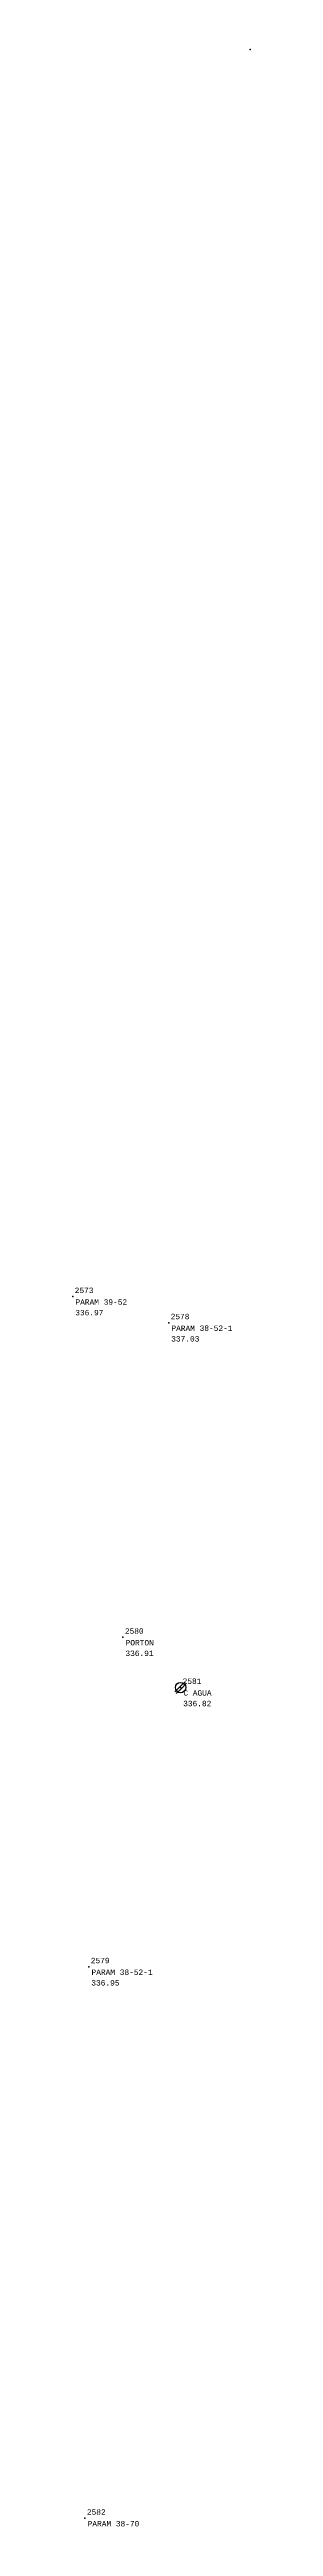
# Model space of a CAD drawing. Header units: metres. Extents: x 5050628 to 5051715, y 2427226 to 2427693.
# Drawn here: x 5051393.18 to 5051394.81, y 2427581.37 to 2427604.26 of the extents above; entities that cross this region are included whole.
import ezdxf
from ezdxf.enums import TextEntityAlignment as Align

# ---------------------------------------------------------------- set-up
doc = ezdxf.new("R2010")
doc.units = ezdxf.units.M
for name, color, linetype in [('2', 7, 'Continuous'), ('CONTADOR AGUA', 255, 'Continuous'), ('CVL_PUNTO', 2, 'Continuous'), ('CVL_PUNTO_COR', 2, 'Continuous'), ('CVL_PUNTO_NUM', 2, 'Continuous')]:
    doc.layers.add(name, color=color, linetype=linetype)
doc.styles.add('MONOTXT4', font='monotxt4.shx')

# ---------------------------------------------------------------- blocks, each defined once
blk = doc.blocks.new('CONT')
for p, q in [((-0.018, 0.018), (-0.141, -0.106)), ((-0.018, 0.018), (0.106, 0.141)), ((0.018, -0.018), (0.141, 0.106)), ((0.018, -0.018), (-0.106, -0.141))]:
    blk.add_line(p, q)
blk.add_circle((0, 0), 0.125)
blk = doc.blocks.new('A$Cf7b1f20d')
at = {"layer": '2', "xscale": 2, "yscale": 2, "zscale": 2}
blk.add_blockref('CONT', (0.28, 0.28), dxfattribs=at)

msp = doc.modelspace()

# ---------------------------------------------------------------- linework, layer by layer
at = {"layer": 'CVL_PUNTO', "color": 4}
for p in [(5051394.811, 2427604.259, 337.501), (5051394.811, 2427604.259, 337.501), (5051393.176, 2427592.735, 337.433), (5051393.176, 2427592.735, 337.433), (5051394.06, 2427592.493, 337.5), (5051394.06, 2427592.493, 337.5), (5051393.638, 2427589.587, 337.373), (5051393.638, 2427589.587, 337.373), (5051394.17, 2427589.123, 337.29), (5051394.17, 2427589.123, 337.29), (5051393.324, 2427586.542, 337.415), (5051393.324, 2427586.542, 337.415), (5051393.288, 2427581.446, 337.237), (5051393.288, 2427581.446, 337.237)]:
    msp.add_point(p, dxfattribs=at)

# ---------------------------------------------------------------- block references
at = {"layer": 'CONTADOR AGUA', "xscale": 0.1909267939007097, "yscale": 0.1909267939007097, "zscale": 0.1909267939007097, "rotation": 359.587882972625}
msp.add_blockref('A$Cf7b1f20d', (5051394.116, 2427589.069, 337.29), dxfattribs=at)

# ---------------------------------------------------------------- texts
at = {"layer": 'CVL_PUNTO_COR', "color": 4, "style": 'MONOTXT4'}
for s, p in [('336.97', (5051393.199, 2427592.612, 337.433)), ('337.03', (5051394.083, 2427592.37, 337.5)), ('336.91', (5051393.661, 2427589.464, 337.373)), ('336.82', (5051394.193, 2427589, 337.29)), ('336.95', (5051393.347, 2427586.419, 337.415))]:
    msp.add_text(s, height=0.05, dxfattribs=at).set_placement(p, align=Align.TOP_LEFT)
at = {"layer": 'CVL_PUNTO_NUM', "color": 4, "style": 'MONOTXT4'}
for s, p in [('2573', (5051393.194, 2427592.753, 337.433)), ('2578', (5051394.078, 2427592.511, 337.5)), ('2580', (5051393.656, 2427589.605, 337.373)), ('2581', (5051394.188, 2427589.141, 337.29)), ('2579', (5051393.342, 2427586.56, 337.415)), ('2582', (5051393.306, 2427581.464, 337.237))]:
    msp.add_text(s, height=0.05, dxfattribs=at).set_placement(p, align=Align.BOTTOM_LEFT)
for s, p in [('PARAM 39-52', (5051393.201, 2427592.71, 337.433)), ('PARAM 38-52-1', (5051394.085, 2427592.468, 337.5)), ('PORTON', (5051393.663, 2427589.562, 337.373)), ('C AGUA', (5051394.195, 2427589.098, 337.29)), ('PARAM 38-52-1', (5051393.349, 2427586.517, 337.415)), ('PARAM 38-70', (5051393.313, 2427581.421, 337.237))]:
    msp.add_text(s, height=0.05, dxfattribs=at).set_placement(p, align=Align.TOP_LEFT)

doc.saveas('drawing.dxf')
